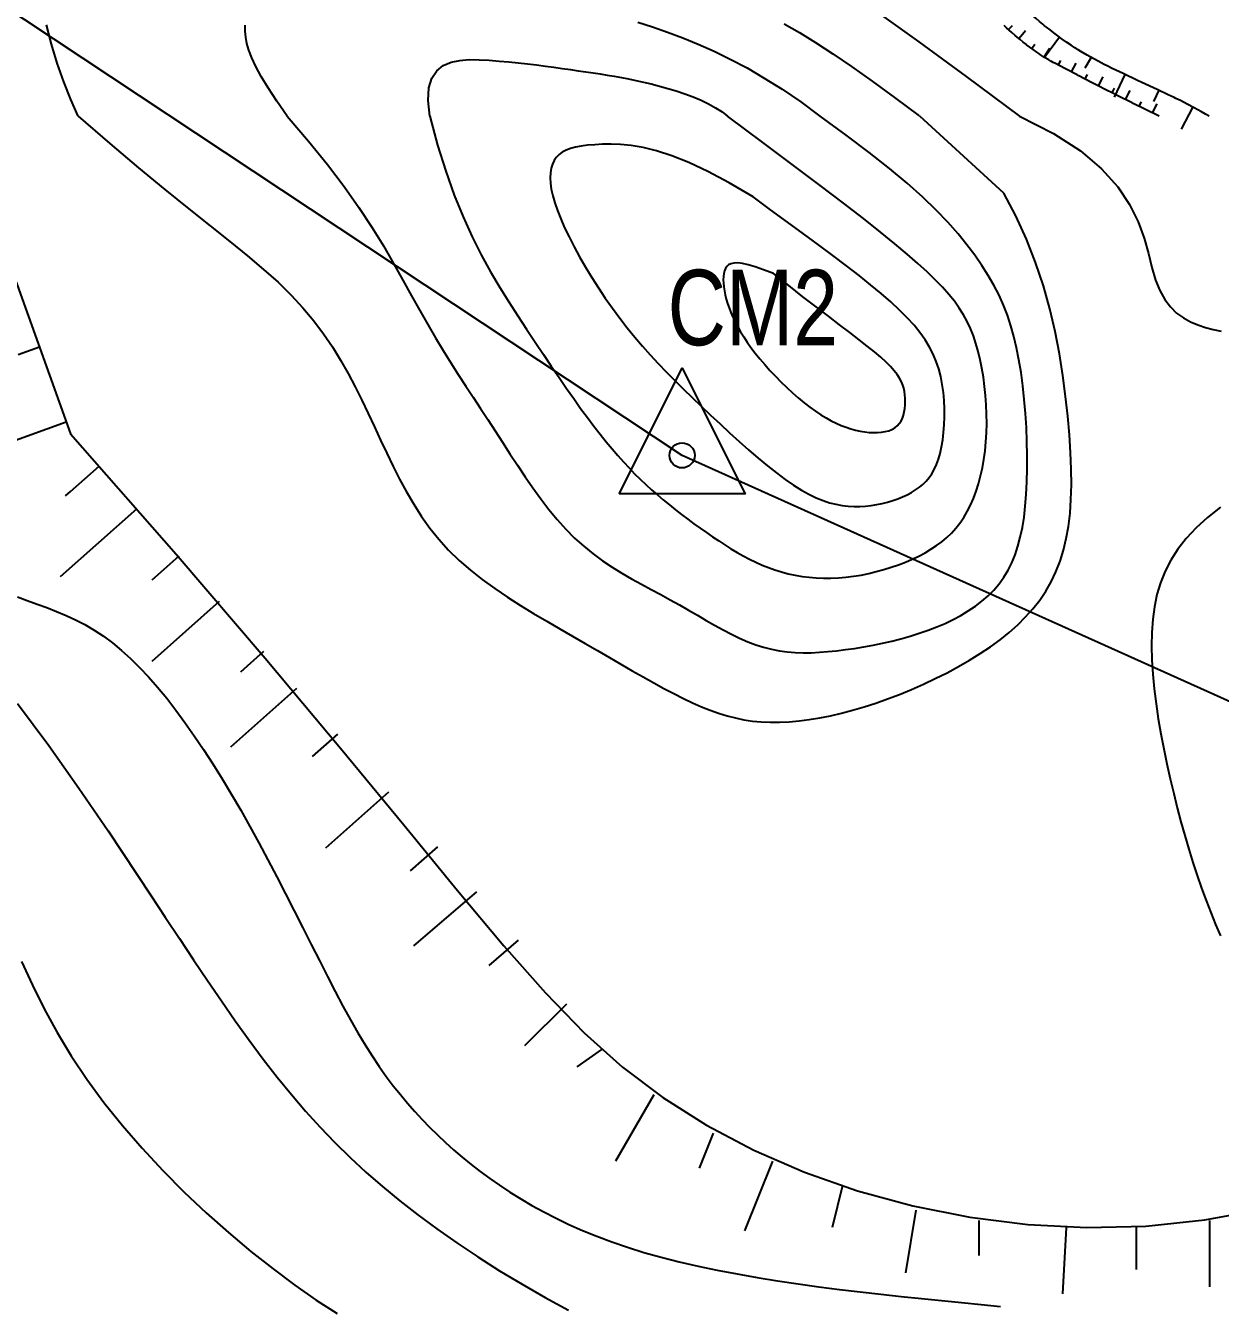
# Model space of a CAD drawing. Header units: millimetres. Extents: x 501029 to 503193, y 1805862 to 1807132.
# Drawn here: x 502236.2 to 502283.7, y 1806402.7 to 1806453.6 of the extents above; entities that cross this region are included whole.
import ezdxf
from ezdxf.enums import TextEntityAlignment as Align

# ---------------------------------------------------------------- set-up
doc = ezdxf.new("R2010")
doc.units = ezdxf.units.MM
doc.header["$LTSCALE"] = 12
doc.header["$MEASUREMENT"] = 0
doc.layers.get('0').update_dxf_attribs({"linetype": 'CONTINUOUS'})
for name, color, linetype in [('3', 7, 'CONTINUOUS'), ('BOREHOLE', 7, 'CONTINUOUS'), ('DM0', 7, 'CONTINUOUS'), ('DM1', 4, 'CONTINUOUS')]:
    doc.layers.add(name, color=color, linetype=linetype)
doc.styles.add('TXT3', font='vn_vni.shx', dxfattribs={"width": 0.8})

# ---------------------------------------------------------------- blocks, each defined once
blk = doc.blocks.new('PVI - Metric')
at = {"color": 0, "linetype": 'ByBlock', "lineweight": -2}
blk.add_lwpolyline([(-2.5, -1.532001970350393), (0, 3.467998029649606), (2.5, -1.532001970350393)], close=True, dxfattribs=at)
blk.add_circle((0, 0), 0.5, dxfattribs=at)

msp = doc.modelspace()

# ---------------------------------------------------------------- linework, layer by layer
at = {"layer": '3', "linetype": 'Continuous'}
for p, q in [((502275.3769999999, 1806453.594999999, 1.923), (502275.244, 1806453.445, 1.923)), ((502275.9139999998, 1806453.396, 1.801999999999999), (502275.6579999999, 1806453.088, 1.801999999999999)), ((502276.2869999998, 1806452.85, 1.687999999999999), (502276.1679999998, 1806452.689, 1.687999999999999)), ((502276.8689999999, 1806452.695, 1.624), (502276.653, 1806452.359, 1.624)), ((502277.261, 1806453.152, 8.625), (502276.6719999998, 1806452.344, 8.625)), ((502277.3009999998, 1806452.218, 1.608), (502277.207, 1806452.041, 1.608)), ((502278.5189999999, 1806452.344, 8.554), (502278.2739999997, 1806451.908, 8.554)), ((502277.9199999999, 1806452.118, 1.614), (502277.7349999999, 1806451.763, 1.614)), ((502278.3639999999, 1806451.662, 1.62), (502278.2719999999, 1806451.485, 1.62)), ((502279.8569999999, 1806451.665, 8.567), (502279.4349999998, 1806450.759, 8.567)), ((502278.5419999999, 1806451.346, 1.624), (502278.0089999998, 1806451.62, 1.616999999999999)), ((502278.9859999998, 1806451.567, 1.626999999999999), (502278.8029999999, 1806451.211, 1.626999999999999)), ((502279.4319999999, 1806451.116, 1.634), (502279.342, 1806450.937, 1.634)), ((502280.1479999998, 1806450.533, 1.642999999999999), (502279.6109999998, 1806450.802, 1.637)), ((502280.0569999998, 1806451.026, 1.64), (502279.8779999998, 1806450.668, 1.64)), ((502281.2179999998, 1806451.036, 8.585), (502281.0059999998, 1806450.583, 8.585)), ((502280.5049999998, 1806450.579, 1.646), (502280.4159999997, 1806450.399, 1.646)), ((502281.2229999998, 1806450, 1.653), (502280.6849999998, 1806450.266, 1.648)), ((502281.1319999997, 1806450.492, 1.650999999999999), (502280.9539999999, 1806450.133, 1.650999999999999)), ((502282.5629999998, 1806450.371, 8.59), (502282.0939999999, 1806449.488, 8.59))]:
    msp.add_line(p, q, dxfattribs=at)
at = {"layer": '3', "color": 1, "linetype": 'Continuous', "flags": 128}
msp.add_lwpolyline([(502734.468, 1805863.404), (502565.854, 1806180.86), (502440.381, 1806356.363), (502262.265, 1806436.523), (502063.939, 1806567.977), (501955.637, 1806637.827), (501772.776, 1806767.939), (501708.223, 1807014.777), (501705.5739999999, 1807125.556)], dxfattribs=at)
at = {"layer": '3', "linetype": 'Continuous', "extrusion": (-0.4035785186219526, -0.6859838358412909, 0.6054341882247642), "elevation": -1441900.754899518}
msp.add_lwpolyline([(-483093.887628079, 1096858.690444584), (-483093.9804643429, 1096858.71314734), (-483094.1553373026, 1096858.757389012), (-483094.3240247007, 1096858.804020828), (-483094.6519689066, 1096858.897927234), (-483094.9579591506, 1096858.991130678), (-483095.245443041, 1096859.082403158), (-483095.3277842326, 1096859.110622851)], dxfattribs=at)
at = {"layer": '3', "linetype": 'Continuous', "extrusion": (-0.3227925675145975, -0.617170282875804, 0.7175693696726011), "elevation": -1277018.719567262}
msp.add_lwpolyline([(-392139.6119504836, 1315676.110680758), (-392139.7893863971, 1315676.168312854), (-392140.0567397101, 1315676.26143733), (-392140.1785427005, 1315676.306147434)], dxfattribs=at)
at = {"layer": '3', "linetype": 'Continuous', "extrusion": (-0.2952216783922261, -0.5947698719793384, 0.7477251901554196), "elevation": -1222705.18729253}
msp.add_lwpolyline([(-353256.7724376642, 1376864.083688553), (-353256.782271109, 1376864.086375573), (-353256.9404889193, 1376864.130387326), (-353257.0924431602, 1376864.17571823), (-353257.2390295571, 1376864.222035841), (-353257.3462821754, 1376864.258269383)], dxfattribs=at)
at = {"layer": '3', "linetype": 'Continuous', "extrusion": (-0.4229440310917162, -0.7001444365488912, 0.5752530873741794), "elevation": -1477208.332039478}
msp.add_lwpolyline([(-504124.3270541095, 1038878.592168367), (-504124.5083473352, 1038878.60306532), (-504124.7268725396, 1038878.623697555), (-504124.9380330982, 1038878.649488836), (-504125.1440579693, 1038878.681154645), (-504125.3416840709, 1038878.715358776), (-504125.5350304322, 1038878.753504042), (-504125.7208339725, 1038878.793890189), (-504125.8083327907, 1038878.814353576)], dxfattribs=at)
at = {"layer": '3', "linetype": 'Continuous', "extrusion": (-0.3442235467063825, -0.6371797624975772, 0.6895738540261008), "elevation": -1323929.215657048}
msp.add_lwpolyline([(-416703.533553446, 1260603.762941959), (-416703.6237805882, 1260603.775819802), (-416703.7998357685, 1260603.806835356), (-416703.9688523823, 1260603.841921408), (-416704.1226288815, 1260603.876414705)], dxfattribs=at)
at = {"layer": '3', "linetype": 'Continuous', "extrusion": (-0.3452794773974215, -0.6371056464936043, 0.6891142704182885), "elevation": -1324325.698815333}
msp.add_lwpolyline([(-419135.1105428066, 1259380.331613159), (-419135.135602643, 1259380.332384522), (-419135.2350365654, 1259380.336613735), (-419135.4291057606, 1259380.350546711), (-419135.6166179312, 1259380.371335582), (-419135.7077364536, 1259380.384526687)], dxfattribs=at)
at = {"layer": '3', "linetype": 'Continuous', "extrusion": (-0.3105679382841421, -0.5721819472699252, 0.759048993760175), "elevation": -1189609.222826895}
msp.add_lwpolyline([(-420303.9241129133, 1386984.367447303), (-420304.3459126332, 1386984.361203189), (-420304.4483869358, 1386984.361303225), (-420304.5240435981, 1386984.362739208)], dxfattribs=at)
at = {"layer": '3', "linetype": 'Continuous', "extrusion": (-0.34056791389666, -0.6343223727464116, 0.6940090946503799), "elevation": -1316931.329337523}
msp.add_lwpolyline([(-411982.2121783864, 1269453.892164131), (-411982.2627051571, 1269453.890734563), (-411982.7493408841, 1269453.883830405), (-411982.8128703777, 1269453.883789792)], dxfattribs=at)
at = {"layer": '3', "linetype": 'Continuous', "extrusion": (-0.0170044160197368, -0.0071597544508309, 0.9998297793884875), "elevation": -21466.16054952803}
msp.add_lwpolyline([(-1469975.969641651, 1163727.661636332), (-1469976.105801153, 1163727.53666635), (-1469976.579715771, 1163727.106818785), (-1469976.937746866, 1163726.789864983), (-1469977.088070448, 1163726.662179065)], dxfattribs=at)
at = {"layer": '3', "linetype": 'Continuous', "extrusion": (-0.1761829957941138, -0.3230021573535202, 0.929854374801766), "elevation": -671979.1100813266}
msp.add_lwpolyline([(-424074.3714183103, 1698279.938302427), (-424074.6463592418, 1698279.930148649), (-424074.9714200297, 1698279.921994872)], dxfattribs=at)
at = {"layer": '3', "linetype": 'Continuous', "extrusion": (-0.1801779496066577, -0.3645173124817868, 0.91359894668098), "elevation": -748974.833059015}
msp.add_lwpolyline([(-350187.8183290085, 1682841.785849988), (-350187.8961474528, 1682841.784951613), (-350188.1568886698, 1682841.78195808), (-350188.6461904839, 1682841.771346015), (-350189.3175493085, 1682841.750881995)], dxfattribs=at)
at = {"layer": '3', "linetype": 'Continuous', "extrusion": (0.2580309264977849, 0.5321887890346205, 0.806346782592055), "elevation": 1090977.858143959}
msp.add_lwpolyline([(336148.3417455949, -1487387.277428694), (336148.5653357671, -1487387.280810254), (336148.940939989, -1487387.289264153)], dxfattribs=at)
at = {"layer": '3', "linetype": 'Continuous', "extrusion": (-0.1011605279385371, -0.2003905114367305, 0.9744794459162912), "elevation": -412798.3124600929}
msp.add_lwpolyline([(-365688.8609816153, 1792043.314155023), (-365689.0390246311, 1792043.327671062), (-365689.2121362934, 1792043.337930481), (-365689.5480462607, 1792043.351515116), (-365689.8629132638, 1792043.358403939), (-365690.159424005, 1792043.359907439), (-365690.3602179841, 1792043.358283256)], dxfattribs=at)
at = {"layer": '3', "linetype": 'Continuous', "extrusion": (0.3328159810677093, 0.6815752418083378, 0.6516814501731995), "elevation": 1398399.889784352}
msp.add_lwpolyline([(341299.8082880025, -1201474.360596988), (341300.3641667559, -1201474.365870605), (341300.4079875482, -1201474.367189009)], dxfattribs=at)
at = {"layer": '3', "linetype": 'Continuous'}
msp.add_polyline3d([(502279.1819999998, 1806451.992999999, 8.558), (502279.0389999999, 1806452.065, 8.557), (502278.8029999999, 1806452.187999999, 8.555), (502278.6269999999, 1806452.283, 8.554), (502278.3659999999, 1806452.429, 8.553), (502278.1099999999, 1806452.581, 8.554), (502278.0109999999, 1806452.642, 8.555), (502277.9139999999, 1806452.703, 8.559000000000001), (502277.8759999999, 1806452.728, 8.560999999999998)], dxfattribs=at)
at = {"layer": 'DM0', "elevation": 5}
msp.add_lwpolyline([(502270.0017724626, 1806454.157753553), (502271.6739681387, 1806452.958023789), (502273.5577238609, 1806451.578360126), (502275.6759999998, 1806450)], dxfattribs=at)
at = {"layer": 'DM0', "flags": 128}
for points in [[(502275.6759999997, 1806450), (502277.0197079035, 1806449.322312023), (502278.0953826763, 1806448.621816088), (502278.9365970875, 1806447.909319672), (502279.5769239069, 1806447.195630254), (502280.0499359044, 1806446.491555312), (502280.3892058494, 1806445.807902326), (502280.6283065119, 1806445.155478773), (502280.8008106614, 1806444.545092132), (502280.9402910677, 1806443.987549882), (502281.0803205008, 1806443.493659502), (502281.2482604659, 1806443.071259947), (502281.4466274125, 1806442.716316094), (502281.6717265261, 1806442.421824293), (502281.9198629919, 1806442.180780898), (502282.1873419955, 1806441.98618226), (502282.470468722, 1806441.831024733), (502282.765548357, 1806441.708304669), (502283.0688860859, 1806441.611018421), (502283.3767870938, 1806441.532162341), (502283.6855565664, 1806441.464732782)], [(502265.8936271399, 1806443.752507179), (502265.5044867377, 1806443.901789564), (502265.1732049627, 1806444.015775385), (502264.8946745809, 1806444.096910936), (502264.6637883586, 1806444.147642512), (502264.4754390618, 1806444.170416408), (502264.3245194569, 1806444.16767892), (502264.2059223099, 1806444.141876341), (502264.1145403871, 1806444.095454968), (502264.0452664545, 1806444.030861095), (502263.9929932787, 1806443.950541016), (502263.9534065294, 1806443.856684749), (502263.9253634935, 1806443.750457197), (502263.9085143612, 1806443.632766985), (502263.9025093235, 1806443.50452274), (502263.9069985707, 1806443.366633086), (502263.9216322936, 1806443.220006648), (502263.9460606828, 1806443.065552052), (502263.9799339287, 1806442.904177924), (502264.0229022218, 1806442.736792888), (502264.0746157531, 1806442.564305571), (502264.1348996181, 1806442.387449861), (502264.2042785333, 1806442.206260705), (502264.2834521203, 1806442.020598318), (502264.3731200008, 1806441.83032291), (502264.4739817962, 1806441.635294692), (502264.5867371282, 1806441.435373879), (502264.7120856184, 1806441.23042068), (502264.8507268884, 1806441.020295309), (502265.00336056, 1806440.804857977), (502265.1706862546, 1806440.583968897), (502265.3529371801, 1806440.357884347), (502265.5484808897, 1806440.128444876), (502265.7552185226, 1806439.897887099), (502265.9710512183, 1806439.668447633), (502266.193880116, 1806439.442363091), (502266.4216063553, 1806439.221870091), (502266.6521310754, 1806439.009205247), (502266.8833554157, 1806438.806605175), (502267.1131805156, 1806438.61630649), (502267.3395075145, 1806438.440545808), (502267.5606340033, 1806438.281070485), (502267.7764433799, 1806438.137670837), (502267.9872154938, 1806438.009647921), (502268.1932301945, 1806437.896302793), (502268.3947673314, 1806437.79693651), (502268.5921067539, 1806437.710850129), (502268.7855283117, 1806437.637344705), (502268.9753118541, 1806437.575721297), (502269.1617372307, 1806437.52528096), (502269.3450842909, 1806437.485324752), (502269.5253763565, 1806437.455340113), (502269.7016106372, 1806437.435560027), (502269.8725278156, 1806437.426403858), (502270.0368685737, 1806437.428290973), (502270.1933735939, 1806437.441640739), (502270.3407835583, 1806437.466872523), (502270.4778391491, 1806437.504405691), (502270.6032810487, 1806437.554659609), (502270.715849939, 1806437.618053645), (502270.8142865027, 1806437.695007164), (502270.8977045525, 1806437.785566764), (502270.9667104261, 1806437.888287963), (502271.0222835915, 1806438.001353514), (502271.0654035172, 1806438.122946165), (502271.0970496714, 1806438.251248667), (502271.1182015226, 1806438.38444377), (502271.1298385388, 1806438.520714223), (502271.1329401883, 1806438.658242779), (502271.1284859397, 1806438.795212186), (502271.117455261, 1806438.929805194), (502271.1001280008, 1806439.060880198), (502271.073985528, 1806439.189998168), (502271.0358095917, 1806439.319395719), (502270.9823819411, 1806439.451309467), (502270.9104843253, 1806439.587976024), (502270.8168984935, 1806439.731632007), (502270.6984061946, 1806439.88451403), (502270.5517891779, 1806440.048858706), (502270.3738291925, 1806440.226902652), (502270.1613079875, 1806440.420882482), (502269.9114737254, 1806440.633058107), (502269.6234402229, 1806440.865782631), (502269.2967877098, 1806441.121432454), (502268.931096416, 1806441.402383975), (502268.5259465717, 1806441.711013595), (502268.0809184069, 1806442.049697714), (502267.5955921512, 1806442.420812731), (502267.0695480348, 1806442.826735048), (502266.5023662877, 1806443.269841064), (502265.8936271399, 1806443.752507179)], [(502235.8496812275, 1806426.652743482), (502236.47504077, 1806425.824793791), (502237.0890600684, 1806424.989169441), (502237.6928365646, 1806424.146966811), (502238.2874677002, 1806423.299282282), (502238.8740509166, 1806422.447212232), (502239.4536836555, 1806421.591853042), (502240.0274633586, 1806420.734301093), (502240.5964874675, 1806419.875652763), (502241.1617619707, 1806419.017339439), (502241.7239270448, 1806418.162132525), (502242.2835314134, 1806417.313138433), (502242.8411238002, 1806416.473463573), (502243.3972529288, 1806415.646214356), (502243.9524675226, 1806414.834497194), (502244.5073163054, 1806414.041418495), (502245.0623480007, 1806413.270084672), (502245.618111332, 1806412.523602134), (502246.1751550231, 1806411.805077294), (502246.7346070029, 1806411.116550636), (502247.2999120212, 1806410.455798943), (502247.8750940337, 1806409.819533076), (502248.4641769954, 1806409.204463891), (502249.0711848619, 1806408.607302247), (502249.7001415884, 1806408.024759003), (502250.3550711304, 1806407.453545017), (502251.0399974432, 1806406.890371147), (502251.7589444821, 1806406.331948251), (502252.5159362025, 1806405.774987189), (502253.313456815, 1806405.2173945), (502254.1478315513, 1806404.661859443), (502255.0138458984, 1806404.112266961), (502255.906285343, 1806403.572501996), (502256.8199353721, 1806403.04644949), (502257.7495814729, 1806402.537994384)]]:
    msp.add_lwpolyline(points, dxfattribs=at)
at = {"layer": 'DM1'}
for p, q in [((502233.4293733011, 1806450), (502237.9598752767, 1806437.380917953)), ((502235.8752721933, 1806440.529251974), (502236.7206016127, 1806440.832742084)), ((502235.4856897775, 1806437.027217915), (502237.7898634562, 1806437.854462193)), ((502237.9530494007, 1806435.081644206), (502239.0985868171, 1806436.100024592)), ((502237.7616893328, 1806434.911525503), (502237.9530494007, 1806435.081644206)), ((502237.563466985, 1806431.709315177), (502240.6011694968, 1806434.409826407)), ((502241.199577098, 1806431.579611011), (502242.2706989618, 1806432.531836125)), ((502241.199577098, 1806428.33698701), (502243.8808526428, 1806430.720635407)), ((502244.7223890184, 1806427.921798197), (502245.6421277076, 1806428.739443984)), ((502244.3328066026, 1806424.938584255), (502246.9514918427, 1806427.266590001)), ((502247.5793342999, 1806424.549469168), (502248.5778569166, 1806425.437153703)), ((502248.0987786018, 1806420.917730944), (502250.6105321008, 1806423.150674594)), ((502251.4751665639, 1806420.009796604), (502252.5518469612, 1806420.966963243)), ((502251.6050268286, 1806417.026582662), (502254.1090200735, 1806419.175327294)), ((502254.591832375, 1806416.24835335), (502255.7602983478, 1806417.251045746))]:
    msp.add_line(p, q, dxfattribs=at)
for points in [[(502260.5049363086, 1806453.746339552), (502261.0921394464, 1806453.553867825), (502261.6866089556, 1806453.34668934), (502262.2902558216, 1806453.12028982), (502262.9055169127, 1806452.869621181), (502263.5348290972, 1806452.589635342), (502264.1806292427, 1806452.275284222), (502264.845354218, 1806451.921519737), (502265.5314408908, 1806451.523293806), (502266.2413261294, 1806451.075558347), (502266.9774468019, 1806450.573265278), (502267.7422397765, 1806450.011366516)], [(502266.3242108247, 1806453.681607964), (502266.9302810227, 1806453.329096784), (502267.5718197909, 1806452.932903768), (502268.2594348694, 1806452.485050635), (502269.0037339981, 1806451.977559106), (502269.815324917, 1806451.402450902), (502270.7048153662, 1806450.751747742), (502271.6828130854, 1806450.017471347)], [(502238.2669999998, 1806450), (502237.964803265, 1806450.667392317), (502237.68653605, 1806451.373906318), (502237.4333362242, 1806452.110612643), (502237.2063416573, 1806452.868581934), (502237.0066902186, 1806453.638884834)], [(502246.5659999999, 1806450), (502246.1522933134, 1806450.607788974), (502245.8115502686, 1806451.134151608), (502245.5370276746, 1806451.589144277), (502245.3219823401, 1806451.98282336), (502245.1596710743, 1806452.325245232), (502245.0433506859, 1806452.626466272), (502244.966277984, 1806452.896542856), (502244.9217097776, 1806453.145531362), (502244.9029028756, 1806453.383488166), (502244.9031140869, 1806453.620469645)], [(502252.2399999997, 1806450), (502252.1723379357, 1806450.628864135), (502252.2034099345, 1806451.131724504), (502252.3214584642, 1806451.52200045), (502252.5147259934, 1806451.813111319), (502252.7714549907, 1806452.018476455), (502253.0798879243, 1806452.151515202), (502253.4282672626, 1806452.225646904), (502253.8048354742, 1806452.254290906), (502254.1978350273, 1806452.250866551), (502254.5955083904, 1806452.228793186), (502254.9879892004, 1806452.199370184), (502255.3729757676, 1806452.165417047), (502255.7500575713, 1806452.127633308), (502256.11882409, 1806452.0867185), (502256.478864803, 1806452.043372155), (502256.8297691892, 1806451.998293806), (502257.1711267273, 1806451.952182985), (502257.5025268965, 1806451.905739226), (502257.8235591756, 1806451.859662059), (502258.1338130436, 1806451.814651019), (502258.4333642914, 1806451.771113869), (502258.7242339584, 1806451.728291298), (502259.0089293959, 1806451.685132224), (502259.289957955, 1806451.640585569), (502259.5698269875, 1806451.593600251), (502259.8510438444, 1806451.54312519), (502260.136115877, 1806451.488109306), (502260.4275504368, 1806451.42750152), (502260.727854875, 1806451.360250749), (502261.0395365429, 1806451.285305913), (502261.363842074, 1806451.201734487), (502261.6969752284, 1806451.109078159), (502262.0338790489, 1806451.006997168), (502262.3694965777, 1806450.895151758), (502262.6987708573, 1806450.773202169), (502263.0166449299, 1806450.640808644), (502263.3180618381, 1806450.497631422), (502263.5979646242, 1806450.343330747), (502263.8512963307, 1806450.177566859), (502264.0729999999, 1806450)]]:
    msp.add_lwpolyline(points, dxfattribs=at)
at = {"layer": 'DM1', "flags": 128}
for points in [[(502238.2669999998, 1806450), (502239.5189602435, 1806448.91398725), (502240.6630031795, 1806447.949276786), (502241.7057601703, 1806447.091688341), (502242.6538625783, 1806446.327041646), (502243.5139417657, 1806445.641156432), (502244.2926290953, 1806445.01985243), (502244.996555929, 1806444.448949372), (502245.6323536297, 1806443.914266989), (502246.2066535596, 1806443.401625013), (502246.7260870811, 1806442.896843174), (502247.1969578909, 1806442.388236249), (502247.6242590217, 1806441.874099191), (502248.0126558408, 1806441.355222), (502248.3668137153, 1806440.832394674), (502248.6913980123, 1806440.306407211), (502248.9910740988, 1806439.778049611), (502249.270507342, 1806439.248111871), (502249.5343631089, 1806438.717383991), (502249.7873067667, 1806438.186655969), (502250.0340036824, 1806437.656717802), (502250.2789215255, 1806437.12854382), (502250.5257371738, 1806436.603845662), (502250.7779298081, 1806436.084519295), (502251.0389786085, 1806435.572460688), (502251.3123627557, 1806435.06956581), (502251.6015614296, 1806434.577730628), (502251.9100538112, 1806434.098851111), (502252.2413190804, 1806433.634823228), (502252.5988364178, 1806433.187542946), (502252.9860850037, 1806432.758906233), (502253.4051997981, 1806432.350229732), (502253.8529388786, 1806431.960512771), (502254.3247161022, 1806431.588175353), (502254.8159453261, 1806431.231637482), (502255.3220404077, 1806430.88931916), (502255.838415204, 1806430.55964039), (502256.360483572, 1806430.241021175), (502256.883659369, 1806429.931881517), (502257.403356452, 1806429.630641419), (502257.9149886785, 1806429.335720884), (502258.4147078802, 1806429.046013911), (502258.9016177892, 1806428.762310483), (502259.3755601127, 1806428.485874577), (502259.8363765576, 1806428.217970175), (502260.2839088309, 1806427.959861253), (502260.7179986397, 1806427.712811792), (502261.1384876909, 1806427.478085769), (502261.5452176914, 1806427.256947164), (502261.9380303486, 1806427.050659955), (502262.316767369, 1806426.860488122), (502262.6817449373, 1806426.687484981), (502263.0351771468, 1806426.531861193), (502263.3797525681, 1806426.39361676), (502263.7181597718, 1806426.272751681), (502264.0530873288, 1806426.169265956), (502264.3872238095, 1806426.083159585), (502264.7232577845, 1806426.01443257), (502265.0638778248, 1806425.963084907), (502265.4117725007, 1806425.9291166), (502265.7696303832, 1806425.912527647), (502266.1396128789, 1806425.913291709), (502266.5217727391, 1806425.931277092), (502266.9156355515, 1806425.966325764), (502267.3207269034, 1806426.018279692), (502267.7365723827, 1806426.086980843), (502268.1626975765, 1806426.172271183), (502268.5986280725, 1806426.273992681), (502269.0438894581, 1806426.391987304), (502269.4980073211, 1806426.526097017), (502269.9605072487, 1806426.676163789), (502270.4304930897, 1806426.841924279), (502270.9053817373, 1806427.022693915), (502271.3821683458, 1806427.217682815), (502271.8578480696, 1806427.426101101), (502272.3294160631, 1806427.647158891), (502272.7938674805, 1806427.880066305), (502273.2481974761, 1806428.124033463), (502273.6894012045, 1806428.378270485), (502274.1144738199, 1806428.64198749), (502274.5204104768, 1806428.914394599), (502274.9046280682, 1806429.195070555), (502275.2662304427, 1806429.485068604), (502275.604743188, 1806429.785810616), (502275.9196918917, 1806430.098718458), (502276.2106021412, 1806430.425214003), (502276.4769995238, 1806430.76671912), (502276.7184096274, 1806431.124655677), (502276.9343580392, 1806431.500445545), (502277.1243703468, 1806431.895510593), (502277.2879721379, 1806432.311272692), (502277.4249130537, 1806432.749311717), (502277.5358389523, 1806433.211839562), (502277.621619745, 1806433.70122613), (502277.6831253438, 1806434.219841321), (502277.7212256605, 1806434.770055038), (502277.7367906065, 1806435.35423718), (502277.7306900937, 1806435.974757649), (502277.7037940337, 1806436.633986347), (502277.6569723385, 1806437.334293174), (502277.5910949194, 1806438.078048032), (502277.5060036134, 1806438.866146211), (502277.3974279562, 1806439.693584561), (502277.2600694091, 1806440.553885319), (502277.0886294328, 1806441.440570726), (502276.8778094884, 1806442.347163018), (502276.6223110368, 1806443.267184434), (502276.3168355387, 1806444.194157215), (502275.9560844554, 1806445.121603596), (502275.5347592477, 1806446.043045818), (502275.0475613764, 1806446.952006118)], [(502246.5659999999, 1806450), (502247.4186832067, 1806449.017887383), (502248.1716255338, 1806448.08842742), (502248.8351187438, 1806447.209368507), (502249.4194545983, 1806446.37845904), (502249.9349248595, 1806445.593447415), (502250.3918212894, 1806444.852082027), (502250.8004356502, 1806444.152111272), (502251.1710597036, 1806443.491283545), (502251.5139852118, 1806442.867347243), (502251.8395039371, 1806442.27805076), (502252.1563372746, 1806441.720846303), (502252.4669251527, 1806441.192001312), (502252.7721371336, 1806440.687487039), (502253.0728427788, 1806440.203274734), (502253.3699116505, 1806439.735335647), (502253.6642133104, 1806439.279641031), (502253.9566173204, 1806438.832162135), (502254.2479932422, 1806438.38887021), (502254.5392106378, 1806437.945736508), (502254.831139069, 1806437.498732278), (502255.1246613341, 1806437.045132188), (502255.4207131772, 1806436.58742457), (502255.7202435788, 1806436.12940117), (502256.0242015191, 1806435.674853734), (502256.3335359788, 1806435.227574012), (502256.6491959384, 1806434.791353751), (502256.9721303781, 1806434.369984696), (502257.3032882787, 1806433.967258595), (502257.6436186205, 1806433.586967197), (502257.9940703839, 1806433.232902247), (502258.3551180982, 1806432.907670579), (502258.7253384868, 1806432.609139364), (502259.1028338222, 1806432.333990858), (502259.4857063767, 1806432.078907318), (502259.8720584226, 1806431.840571001), (502260.2599922322, 1806431.615664163), (502260.6476100777, 1806431.400869062), (502261.0330142316, 1806431.192867954), (502261.414306966, 1806430.988343095), (502261.7895905534, 1806430.783976742), (502262.1573626099, 1806430.577425412), (502262.5177021262, 1806430.37024266), (502262.8710834372, 1806430.164956303), (502263.2179808778, 1806429.964094156), (502263.5588687826, 1806429.770184034), (502263.8942214861, 1806429.585753754), (502264.2245133234, 1806429.41333113), (502264.5502186292, 1806429.255443981), (502264.871811738, 1806429.114620119), (502265.1897669849, 1806428.993387361), (502265.5046905244, 1806428.893615235), (502265.817715792, 1806428.814540112), (502266.1301080431, 1806428.754740075), (502266.4431325331, 1806428.712793206), (502266.7580545177, 1806428.687277589), (502267.0761392522, 1806428.676771307), (502267.398651992, 1806428.679852443), (502267.7268579927, 1806428.69509908), (502268.0620225096, 1806428.7210893), (502268.4054107983, 1806428.756401187), (502268.7577609374, 1806428.79987614), (502269.1177022981, 1806428.851408828), (502269.4833370752, 1806428.911157237), (502269.8527674631, 1806428.979279352), (502270.2240956565, 1806429.055933159), (502270.5954238499, 1806429.141276642), (502270.9648542378, 1806429.235467788), (502271.3304890149, 1806429.338664583), (502271.6904303757, 1806429.451025011), (502272.0427805147, 1806429.572707059), (502272.3857734337, 1806429.703947704), (502272.718170363, 1806429.845299896), (502273.0388643402, 1806429.997395576), (502273.3467484028, 1806430.160866688), (502273.6407155885, 1806430.336345173), (502273.9196589345, 1806430.524462974), (502274.1824714786, 1806430.725852031), (502274.4280462582, 1806430.941144289), (502274.6552763109, 1806431.170971687), (502274.8630546743, 1806431.41596617), (502275.0505906607, 1806431.676891364), (502275.2183586828, 1806431.955037643), (502275.367149428, 1806432.251827066), (502275.4977535837, 1806432.568681691), (502275.6109618375, 1806432.907023579), (502275.7075648769, 1806433.268274787), (502275.7883533891, 1806433.653857375), (502275.8541180619, 1806434.065193403), (502275.9056495827, 1806434.503704928), (502275.9437386389, 1806434.970814011), (502275.969070493, 1806435.466731377), (502275.9819087075, 1806435.98682242), (502275.9824114199, 1806436.525241205), (502275.9707367677, 1806437.076141793), (502275.9470428884, 1806437.633678247), (502275.9114879195, 1806438.192004628), (502275.8642299985, 1806438.745274999), (502275.8054272628, 1806439.287643422), (502275.73523785, 1806439.813263959), (502275.6538198976, 1806440.316290674), (502275.5609757013, 1806440.792536617), (502275.4550841898, 1806441.244450803), (502275.33416845, 1806441.676141231), (502275.1962515689, 1806442.091715906), (502275.0393566334, 1806442.495282828), (502274.8615067306, 1806442.890950002), (502274.6607249472, 1806443.282825428), (502274.4350343703, 1806443.675017109), (502274.1824580867, 1806444.071633047), (502273.9010191834, 1806444.476781245), (502273.5874344824, 1806444.894668407), (502273.2331957442, 1806445.329896044), (502272.8284884649, 1806445.787164373), (502272.3634981402, 1806446.271173605), (502271.8284102658, 1806446.786623958), (502271.2134103375, 1806447.338215642), (502270.5086838509, 1806447.930648875), (502269.704416302, 1806448.568623869), (502268.7907931864, 1806449.256840839), (502267.7579999999, 1806450)], [(502252.2399999997, 1806450), (502252.5452767362, 1806448.855571435), (502252.8690185596, 1806447.813722714), (502253.2080316896, 1806446.865250371), (502253.5591223457, 1806446.000950941), (502253.9190967476, 1806445.211620962), (502254.2847611145, 1806444.488056969), (502254.6529216662, 1806443.821055496), (502255.0203846221, 1806443.201413081), (502255.3839562018, 1806442.619926258), (502255.7404426245, 1806442.067391562), (502256.0871955592, 1806441.536178946), (502256.4237484699, 1806441.024952019), (502256.7501802701, 1806440.533947808), (502257.0665698726, 1806440.063403336), (502257.372996191, 1806439.613555632), (502257.6695381385, 1806439.184641719), (502257.9562746284, 1806438.776898624), (502258.2332845739, 1806438.390563372), (502258.5006468881, 1806438.025872988), (502258.7584404845, 1806437.6830645), (502259.0069683692, 1806437.362019448), (502259.2474299198, 1806437.061197442), (502259.4812486072, 1806436.778702609), (502259.709847902, 1806436.512639075), (502259.934651275, 1806436.261110967), (502260.1570821969, 1806436.022222411), (502260.3785641382, 1806435.794077533), (502260.6005205696, 1806435.574780459), (502260.8243749623, 1806435.362435317), (502261.0515507864, 1806435.155146232), (502261.2831288298, 1806434.951359641), (502261.5188191478, 1806434.750891219), (502261.7579891126, 1806434.553898952), (502262.0000060967, 1806434.360540825), (502262.2442374721, 1806434.170974824), (502262.4900506111, 1806433.985358935), (502262.7368128863, 1806433.803851142), (502262.9838916695, 1806433.626609432), (502263.2306543333, 1806433.45379179), (502263.47646825, 1806433.285556201), (502263.7209116545, 1806433.122139636), (502263.9644062342, 1806432.964095005), (502264.2075845388, 1806432.812054203), (502264.4510791185, 1806432.666649124), (502264.695522523, 1806432.528511663), (502264.9415473026, 1806432.398273715), (502265.189786007, 1806432.276567174), (502265.4408711864, 1806432.164023936), (502265.6954353906, 1806432.061275895), (502265.9541111698, 1806431.968954946), (502266.2173993055, 1806431.887614015), (502266.4852735063, 1806431.81749015), (502266.7575757125, 1806431.758741433), (502267.0341478644, 1806431.711525943), (502267.3148319021, 1806431.67600176), (502267.5994697658, 1806431.652326965), (502267.8879033961, 1806431.640659638), (502268.1799747328, 1806431.641157859), (502268.4755257166, 1806431.653979707), (502268.7743982871, 1806431.679283265), (502269.0761971272, 1806431.717094933), (502269.3795778865, 1806431.7669144), (502269.6829589568, 1806431.828109676), (502269.9847587297, 1806431.900048773), (502270.2833955975, 1806431.9820997), (502270.5772879515, 1806432.073630469), (502270.8648541837, 1806432.17400909), (502271.144512686, 1806432.282603573), (502271.4146818501, 1806432.39878193), (502271.6737800679, 1806432.52191217), (502271.9205157146, 1806432.651651961), (502272.1547570998, 1806432.788817591), (502272.3766625163, 1806432.934515008), (502272.5863902573, 1806433.089850157), (502272.7840986156, 1806433.255928985), (502272.9699458844, 1806433.433857437), (502273.1440903565, 1806433.624741459), (502273.3066903249, 1806433.829686997), (502273.4579040828, 1806434.049799998), (502273.597889923, 1806434.286186407), (502273.7267533742, 1806434.539583513), (502273.8443889076, 1806434.809253981), (502273.9506382305, 1806435.094091816), (502274.0453430497, 1806435.392991025), (502274.1283450724, 1806435.704845616), (502274.1994860053, 1806436.028549594), (502274.2586075557, 1806436.362996966), (502274.3055514305, 1806436.70708174), (502274.3401593367, 1806437.059697921), (502274.3622729814, 1806437.419739516), (502274.371813192, 1806437.785889893), (502274.3690172786, 1806438.15598986), (502274.3542016717, 1806438.527669589), (502274.3276828015, 1806438.898559247), (502274.2897770988, 1806439.266289006), (502274.2408009939, 1806439.628489034), (502274.1810709174, 1806439.982789503), (502274.1109032996, 1806440.326820581), (502274.0306145712, 1806440.658212439), (502273.9405211627, 1806440.974595245), (502273.8403727931, 1806441.274626105), (502273.7276523372, 1806441.561069854), (502273.5992759585, 1806441.837718264), (502273.4521598199, 1806442.108363106), (502273.283220085, 1806442.37679615), (502273.0893729171, 1806442.646809168), (502272.8675344797, 1806442.922193931), (502272.6146209359, 1806443.206742208), (502272.3275484493, 1806443.504245773), (502272.003233183, 1806443.818496394), (502271.6366310169, 1806444.154569563), (502271.2148566965, 1806444.522675649), (502270.7230646836, 1806444.934308741), (502270.14640944, 1806445.400962927), (502269.4700454277, 1806445.934132297), (502268.6791271085, 1806446.545310938), (502267.7588089442, 1806447.245992941), (502266.6942453969, 1806448.047672392), (502265.4705909282, 1806448.961843383), (502264.0729999999, 1806450)], [(502265.0843549459, 1806446.794020594), (502264.1389699054, 1806447.352802216), (502263.2905316239, 1806447.804228723), (502262.531606784, 1806448.159438401), (502261.8547620682, 1806448.429569538), (502261.2525641588, 1806448.625760419), (502260.7175797386, 1806448.759149334), (502260.2423754898, 1806448.840874568), (502259.8195180951, 1806448.882074409), (502259.441574237, 1806448.893887143), (502259.1011105978, 1806448.88745106), (502258.7917482657, 1806448.871876924), (502258.5113259506, 1806448.848165421), (502258.2587367674, 1806448.815289716), (502258.0328738317, 1806448.772222975), (502257.8326302588, 1806448.717938362), (502257.6568991638, 1806448.651409044), (502257.5045736621, 1806448.571608183), (502257.3745468689, 1806448.477508946), (502257.2657118995, 1806448.368084499), (502257.1769618692, 1806448.242308005), (502257.1074797991, 1806448.09921843), (502257.0576083332, 1806447.938117937), (502257.0279800217, 1806447.758374489), (502257.0192274146, 1806447.559356051), (502257.0319830617, 1806447.340430585), (502257.0668795133, 1806447.100966053), (502257.1245493189, 1806446.84033042), (502257.2056250289, 1806446.557891649), (502257.310739193, 1806446.253017703), (502257.4405243613, 1806445.925076545), (502257.5951650146, 1806445.574173451), (502257.7730533569, 1806445.203362951), (502257.9721335231, 1806444.816436886), (502258.190349648, 1806444.417187098), (502258.4256458661, 1806444.009405429), (502258.6759663127, 1806443.596883722), (502258.9392551221, 1806443.183413817), (502259.2134564296, 1806442.772787557), (502259.4965143698, 1806442.368796784), (502259.7863730773, 1806441.975233339), (502260.0813983872, 1806441.594914782), (502260.3816429342, 1806441.226761535), (502260.6875810531, 1806440.868719741), (502260.9996870784, 1806440.51873554), (502261.3184353451, 1806440.174755073), (502261.6443001877, 1806439.83472448), (502261.9777559412, 1806439.496589903), (502262.3192769401, 1806439.158297483), (502262.6693375193, 1806438.81779336), (502263.0284120134, 1806438.473023675), (502263.3964476322, 1806438.122935175), (502263.7712830857, 1806437.770477035), (502264.1502299585, 1806437.419599035), (502264.5305998356, 1806437.074250952), (502264.9097043015, 1806436.73838257), (502265.2848549416, 1806436.415943667), (502265.6533633402, 1806436.110884024), (502266.0125410824, 1806435.827153421), (502266.3596997531, 1806435.568701637), (502266.6921509369, 1806435.339478454), (502267.0079178634, 1806435.142406713), (502267.3078703407, 1806434.976301507), (502267.5935898214, 1806434.838950992), (502267.8666577583, 1806434.728143323), (502268.128655604, 1806434.641666655), (502268.3811648113, 1806434.577309144), (502268.6257668329, 1806434.532858945), (502268.8640431213, 1806434.506104213), (502269.0975751294, 1806434.494833104), (502269.3279443099, 1806434.496833772), (502269.5563103765, 1806434.510184007), (502269.7821460877, 1806434.534120123), (502270.0045024631, 1806434.568168071), (502270.2224305221, 1806434.611853797), (502270.4349812842, 1806434.664703252), (502270.6412057691, 1806434.726242385), (502270.8401549963, 1806434.795997143), (502271.0308799853, 1806434.873493476), (502271.2124317554, 1806434.958257333), (502271.3838613267, 1806435.049814661), (502271.5444042766, 1806435.148060083), (502271.6940344178, 1806435.254362909), (502271.8329101209, 1806435.370461121), (502271.9611897564, 1806435.498092702), (502272.0790316954, 1806435.638995635), (502272.1865943085, 1806435.794907904), (502272.2840359665, 1806435.967567489), (502272.3715150398, 1806436.158712375), (502272.4491898995, 1806436.370080544), (502272.5172189161, 1806436.603409979), (502272.5756022325, 1806436.859569686), (502272.623707078, 1806437.135952772), (502272.6607424543, 1806437.429083364), (502272.685917363, 1806437.735485592), (502272.6984408057, 1806438.051683586), (502272.6975217837, 1806438.374201473), (502272.6823692988, 1806438.699563384), (502272.6521923523, 1806439.024293448), (502272.6061999459, 1806439.344915793), (502272.543601081, 1806439.657954549), (502272.4633412551, 1806439.960947637), (502272.3633119487, 1806440.255488145), (502272.2411411383, 1806440.544182951), (502272.0944568004, 1806440.829638936), (502271.9208869114, 1806441.114462978), (502271.7180594477, 1806441.401261958), (502271.4836023857, 1806441.692642755), (502271.2151437021, 1806441.991212248), (502270.910311373, 1806442.299577317), (502270.5667333752, 1806442.620344842), (502270.1826439432, 1806442.955832053), (502269.7587023466, 1806443.30719759), (502269.2961741126, 1806443.675310445), (502268.7963247688, 1806444.061039608), (502268.2604198429, 1806444.465254072), (502267.6897248623, 1806444.888822827), (502267.0855053549, 1806445.332614866), (502266.4490268478, 1806445.797499179), (502265.781554869, 1806446.284344757), (502265.0843549459, 1806446.794020593)], [(502237.9598752767, 1806437.380917953), (502242.1532021976, 1806432.601809353), (502245.6973372288, 1806428.456597166), (502248.6824249731, 1806424.885932091), (502251.1986100329, 1806421.83046482), (502253.3360370106, 1806419.230846051), (502255.1848505089, 1806417.027726477), (502256.8351951302, 1806415.161756795), (502258.3772154771, 1806413.573587699), (502259.9010561521, 1806412.203869885), (502261.4968617576, 1806410.993254048), (502263.2365755118, 1806409.893938813), (502265.1193350953, 1806408.90431452), (502267.1260768045, 1806408.03431944), (502269.2377369353, 1806407.293891844), (502271.4352517843, 1806406.692970002), (502273.6995576476, 1806406.241492185), (502276.0115908216, 1806405.949396662), (502278.3522876022, 1806405.826621705), (502280.702584286, 1806405.883105584), (502283.043417169, 1806406.128786569), (502285.3596107921, 1806406.562786678)], [(502283.659787562, 1806434.467564023), (502283.1442037254, 1806434.055002027), (502282.6936446947, 1806433.638779716), (502282.3041303914, 1806433.218370482), (502281.9718652822, 1806432.791957419), (502281.693053834, 1806432.357723623), (502281.4639005137, 1806431.91385219), (502281.2806097881, 1806431.458526214), (502281.1393861243, 1806430.989928792), (502281.0364339889, 1806430.506243018), (502280.967957849, 1806430.005651989), (502280.9301621713, 1806429.486338799), (502280.9195149982, 1806428.947289673), (502280.9335386737, 1806428.39070335), (502280.9700191175, 1806427.819581695), (502281.0267422492, 1806427.236926577), (502281.1014939883, 1806426.645739862), (502281.1920602546, 1806426.049023416), (502281.2962269671, 1806425.449779108), (502281.4117800461, 1806424.851008804), (502281.5365054107, 1806424.25571437), (502281.6681889805, 1806423.666897674), (502281.8050120577, 1806423.087112942), (502281.9467374752, 1806422.517123832), (502282.093523448, 1806421.957246365), (502282.2455281914, 1806421.407796557), (502282.4029099205, 1806420.869090427), (502282.5658268507, 1806420.341443994), (502282.7344371973, 1806419.825173276), (502282.9088991755, 1806419.320594292), (502283.0893710002, 1806418.828023059), (502283.2760108872, 1806418.347775596), (502283.469135176, 1806417.8803259), (502283.6696927043, 1806417.426779876)], [(502235.8494993658, 1806430.904483167), (502236.2385936407, 1806430.756390456), (502236.6267390908, 1806430.613353283), (502237.0133031658, 1806430.470315873), (502237.3976533159, 1806430.322222452), (502237.7791569911, 1806430.164017248), (502238.1571816413, 1806429.990644487), (502238.5310947167, 1806429.797048396), (502238.9005008605, 1806429.578936837), (502239.2659534893, 1806429.335072218), (502239.6282432126, 1806429.064980583), (502239.9881606402, 1806428.768187973), (502240.3464963819, 1806428.444220433), (502240.7040410474, 1806428.092604007), (502241.0615852463, 1806427.712864738), (502241.4199195885, 1806427.304528668), (502241.7798346839, 1806426.867121842), (502242.1421211418, 1806426.400170304), (502242.5073060485, 1806425.903647737), (502242.8748623958, 1806425.379318392), (502243.2439996514, 1806424.829394163), (502243.6139272835, 1806424.256086939), (502243.9838547602, 1806423.661608615), (502244.3529915494, 1806423.04817108), (502244.7205471191, 1806422.417986228), (502245.0857309373, 1806421.77326595), (502245.4477524723, 1806421.116222139), (502245.8058211918, 1806420.449066687), (502246.1592382276, 1806419.774385766), (502246.5076713667, 1806419.096262672), (502246.8508800597, 1806418.419154984), (502247.1886237571, 1806417.747520277), (502247.5206619098, 1806417.08581613), (502247.8467539682, 1806416.438500119), (502248.166659383, 1806415.810029822), (502248.4801376049, 1806415.204862815), (502248.7869480845, 1806414.627456677), (502249.0868502723, 1806414.082268984), (502249.3798820054, 1806413.572502823), (502249.6671946657, 1806413.096343327), (502249.9502180213, 1806412.650721135), (502250.2303818406, 1806412.232566891), (502250.5091158915, 1806411.838811234), (502250.7878499427, 1806411.466384805), (502251.0680137618, 1806411.112218247), (502251.3510371174, 1806410.773242201), (502251.6383497777, 1806410.446387308), (502251.9313815109, 1806410.128584209), (502252.2314945746, 1806409.81722806), (502252.5397811857, 1806409.511572075), (502252.8572660498, 1806409.21133398), (502253.1849738733, 1806408.916231503), (502253.5239293621, 1806408.625982372), (502253.8751572226, 1806408.340304313), (502254.2396821605, 1806408.058915056), (502254.618528882, 1806407.781532326), (502255.0127220935, 1806407.507873852), (502255.4232865008, 1806407.237657361), (502255.8513396012, 1806406.970779296), (502256.2983700562, 1806406.707850965), (502256.7659593185, 1806406.449662387), (502257.2556888409, 1806406.197003588), (502257.7691400759, 1806405.950664588), (502258.3078944766, 1806405.71143541), (502258.8735334953, 1806405.480106076), (502259.4676385849, 1806405.257466608), (502260.0917911979, 1806405.04430703), (502260.7475727873, 1806404.841417362), (502261.4356950104, 1806404.64940328), (502262.1533903447, 1806404.468133065), (502262.8970214721, 1806404.297290652), (502263.6629510749, 1806404.136559975), (502264.447541835, 1806403.985624969), (502265.2471564347, 1806403.844169567), (502266.0581575561, 1806403.711877704), (502266.8769078811, 1806403.588433316), (502267.6997700919, 1806403.473520334), (502268.523106871, 1806403.366822694), (502269.343728982, 1806403.267866361), (502270.1602395183, 1806403.17554542), (502270.9716896547, 1806403.088595987), (502271.7771305662, 1806403.005754178), (502272.5756134281, 1806402.925756108), (502273.3661894151, 1806402.847337892), (502274.1479097024, 1806402.769235649), (502274.919825465, 1806402.690185492)], [(502236.0100764269, 1806416.398903131), (502236.44223679, 1806415.46068971), (502236.9107138832, 1806414.522819076), (502237.4224750295, 1806413.58626201), (502237.9844875522, 1806412.651989292), (502238.6037187739, 1806411.720971702), (502239.2845364073, 1806410.79491283), (502240.0209097221, 1806409.878447502), (502240.8042083777, 1806408.976943358), (502241.6258020331, 1806408.095768033), (502242.477060348, 1806407.240289167), (502243.3493529812, 1806406.415874394), (502244.2340495919, 1806405.627891354), (502245.1225198396, 1806404.881707684), (502246.0061333834, 1806404.18269102), (502246.8762598825, 1806403.536209001), (502247.7264113391, 1806402.945617345), (502248.5586691266, 1806402.406224093)], [(502257.6667718781, 1806414.709950765), (502255.9999957967, 1806413.045053336)], [(502259.0557522893, 1806412.906311701), (502258.0834664136, 1806412.212605719)], [(502261.1392208459, 1806411.102673734), (502259.6113436298, 1806408.466587052)], [(502263.5004871331, 1806409.576519037), (502262.9448957927, 1806408.189104878)], [(502265.8617534201, 1806408.466587052), (502264.7505686791, 1806405.691759831)], [(502268.6397121823, 1806407.495397799), (502268.2230176469, 1806405.830501466)], [(502271.5565698097, 1806406.524207449), (502271.1398752743, 1806404.026862402)], [(502274.0567329017, 1806406.10798364), (502274.0567329017, 1806404.720569482)], [(502277.5291818696, 1806405.830501466), (502277.3902830043, 1806403.194414785)], [(502280.3071406318, 1806405.830501466), (502280.3071406318, 1806404.165604037)], [(502283.2239982593, 1806406.10798364), (502283.2239982593, 1806403.471896958)]]:
    msp.add_lwpolyline(points, dxfattribs=at)
at = {"layer": 'DM1', "elevation": 6, "flags": 128}
msp.add_lwpolyline([(502275.0475613765, 1806446.952006118), (502271.7079999999, 1806450)], dxfattribs=at)

# ---------------------------------------------------------------- block references
msp.add_blockref('PVI - Metric', (502262.265, 1806436.523))

# ---------------------------------------------------------------- texts
at = {"layer": 'BOREHOLE', "linetype": 'Continuous', "style": 'TXT3', "width": 0.8}
msp.add_text('CM2', height=3, dxfattribs=at).set_placement((502265.077810396, 1806440.900198126, -8.765000000000018), align=Align.CENTER)

doc.saveas('drawing.dxf')
